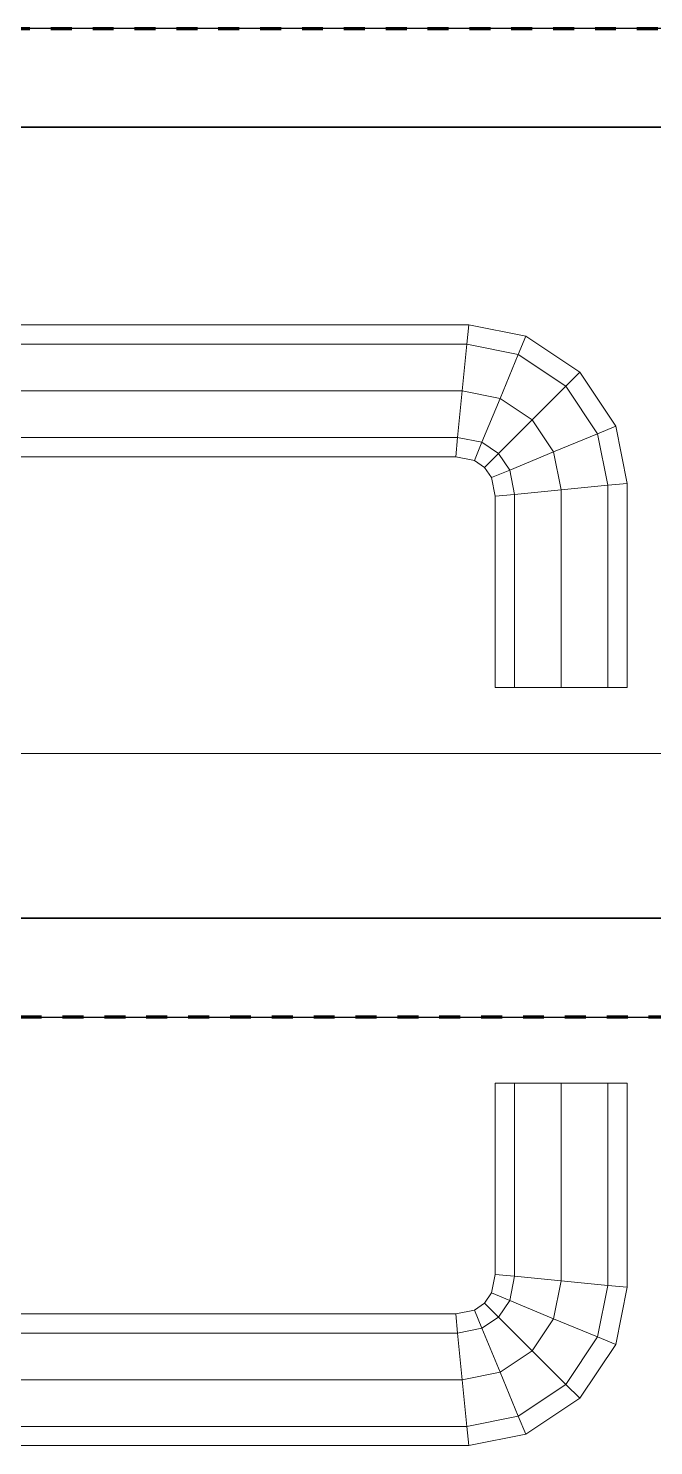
# Model space of a CAD drawing. Header units: millimetres. Extents: x -5300 to 98858, y -5196 to 93886.
# Drawn here: x 16117.2 to 16212, y 46270 to 46485 of the extents above; entities that cross this region are included whole.
import ezdxf

# ---------------------------------------------------------------- set-up
doc = ezdxf.new("R2010")
doc.units = ezdxf.units.MM
doc.linetypes.add('Штрих', pattern=[6.35, 3.175, -3.175])
doc.linetypes.add('Штрих_2_', pattern=[6.35, 3.175, -3.175])
for name, color, linetype, lineweight, true_color in [('_Разделитель помещений_', 4, 'Штрих', 70, 0x00ffff), ('Двери', 7, 'Continuous', 18, 0x7f7f7f), ('Обобщенные модели', 7, 'Continuous', 18, 0x7f7f7f), ('Стены', 7, 'Continuous', 18, 0x7f7f7f), ('Стены разрез', 7, 'Continuous', 50, 0x7f7f7f)]:
    doc.layers.add(name, color=color, linetype=linetype, lineweight=lineweight, true_color=true_color)

# ---------------------------------------------------------------- blocks, each defined once
blk = doc.blocks.new('СТВ_Перегородка_Кирпич 171644 - СТВ_Перегородка_Кирпич 2-247667-Подвал')
at = {"layer": 'Стены', "color": 254, "true_color": 0xd4d4d4}
blk.add_line((15750, 46350), (21250, 46350), dxfattribs=at)
blk = doc.blocks.new('СТВ_Перегородка_Кирпич 171644 - СТВ_Перегородка_Кирпич 171644-247664-Подвал')
at = {"layer": 'Стены', "color": 254, "true_color": 0xd4d4d4}
for p, q in [((16000, 46485), (17100, 46485)), ((16000, 46470), (17100, 46470)), ((17100, 46470), (16000, 46470)), ((16000, 46350), (17100, 46350)), ((17100, 46350), (16000, 46350)), ((17100, 46335), (16000, 46335))]:
    blk.add_line(p, q, dxfattribs=at)
at = {"layer": 'Стены разрез', "color": 254, "lineweight": 25, "true_color": 0xd4d4d4}
for p, q in [((17480, 46485), (15765, 46485)), ((21250, 46470), (15750, 46470)), ((15765, 46470), (17480, 46470)), ((21250, 46350), (15750, 46350)), ((15750, 46350), (21250, 46350)), ((15750, 46335), (21250, 46335))]:
    blk.add_line(p, q, dxfattribs=at)
blk.add_blockref('СТВ_Перегородка_Кирпич 171644 - СТВ_Перегородка_Кирпич 2-247667-Подвал', (0, 0))
blk = doc.blocks.new('Д-5 171702 - Д-5-247725-Подвал')
at = {"layer": 'Двери', "color": 254, "true_color": 0xd4d4d4}
for p, q in [((17100, 46485), (16000, 46485)), ((16000, 46485), (17100, 46485)), ((16050, 46485), (17050, 46485)), ((17050, 46485), (16050, 46485)), ((16102.02, 46440), (16183.98, 46440)), ((16183.98, 46440), (16102.02, 46440)), ((16183.98, 46440), (16183.7, 46437.07)), ((16183.7, 46437.07), (16183.98, 46440)), ((16183.7, 46437.07), (16183.98, 46440)), ((16183.98, 46440), (16183.7, 46437.07)), ((16183.98, 46440), (16192.64, 46438.28)), ((16192.64, 46438.28), (16183.98, 46440)), ((16192.64, 46438.28), (16191.5, 46435.52)), ((16191.5, 46435.52), (16192.64, 46438.28)), ((16191.5, 46435.52), (16192.64, 46438.28)), ((16192.64, 46438.28), (16191.5, 46435.52)), ((16192.64, 46438.28), (16200.82, 46432.82)), ((16200.82, 46432.82), (16192.64, 46438.28)), ((16183.7, 46437.07), (16102.3, 46437.07)), ((16102.3, 46437.07), (16183.7, 46437.07)), ((16102.3, 46437.07), (16183.7, 46437.07)), ((16183.7, 46437.07), (16102.3, 46437.07)), ((16183.7, 46437.07), (16183, 46430)), ((16183, 46430), (16183.7, 46437.07)), ((16183, 46430), (16183.7, 46437.07)), ((16183.7, 46437.07), (16183, 46430)), ((16191.5, 46435.52), (16183.7, 46437.07)), ((16183.7, 46437.07), (16191.5, 46435.52)), ((16183.7, 46437.07), (16191.5, 46435.52)), ((16191.5, 46435.52), (16183.7, 46437.07)), ((16191.5, 46435.52), (16188.74, 46428.86)), ((16188.74, 46428.86), (16191.5, 46435.52)), ((16188.74, 46428.86), (16191.5, 46435.52)), ((16191.5, 46435.52), (16188.74, 46428.86)), ((16198.7, 46430.7), (16191.5, 46435.52)), ((16191.5, 46435.52), (16198.7, 46430.7)), ((16191.5, 46435.52), (16198.7, 46430.7)), ((16198.7, 46430.7), (16191.5, 46435.52)), ((16200.82, 46432.82), (16198.7, 46430.7)), ((16198.7, 46430.7), (16200.82, 46432.82)), ((16198.7, 46430.7), (16200.82, 46432.82)), ((16200.82, 46432.82), (16198.7, 46430.7)), ((16200.82, 46432.82), (16206.28, 46424.64)), ((16206.28, 46424.64), (16200.82, 46432.82)), ((16183, 46430), (16103, 46430)), ((16103, 46430), (16183, 46430)), ((16103, 46430), (16183, 46430)), ((16183, 46430), (16103, 46430)), ((16183, 46430), (16182.3, 46422.93)), ((16182.3, 46422.93), (16183, 46430)), ((16182.3, 46422.93), (16183, 46430)), ((16183, 46430), (16182.3, 46422.93)), ((16188.74, 46428.86), (16183, 46430)), ((16183, 46430), (16188.74, 46428.86)), ((16183, 46430), (16188.74, 46428.86)), ((16188.74, 46428.86), (16183, 46430)), ((16198.7, 46430.7), (16193.61, 46425.61)), ((16193.61, 46425.61), (16198.7, 46430.7)), ((16193.61, 46425.61), (16198.7, 46430.7)), ((16198.7, 46430.7), (16193.61, 46425.61)), ((16203.52, 46423.5), (16198.7, 46430.7)), ((16198.7, 46430.7), (16203.52, 46423.5)), ((16198.7, 46430.7), (16203.52, 46423.5)), ((16203.52, 46423.5), (16198.7, 46430.7)), ((16188.74, 46428.86), (16185.98, 46422.2)), ((16185.98, 46422.2), (16188.74, 46428.86)), ((16185.98, 46422.2), (16188.74, 46428.86)), ((16188.74, 46428.86), (16185.98, 46422.2)), ((16193.61, 46425.61), (16188.74, 46428.86)), ((16188.74, 46428.86), (16193.61, 46425.61)), ((16188.74, 46428.86), (16193.61, 46425.61)), ((16193.61, 46425.61), (16188.74, 46428.86)), ((16193.61, 46425.61), (16188.51, 46420.51)), ((16188.51, 46420.51), (16193.61, 46425.61)), ((16188.51, 46420.51), (16193.61, 46425.61)), ((16193.61, 46425.61), (16188.51, 46420.51)), ((16196.86, 46420.74), (16193.61, 46425.61)), ((16193.61, 46425.61), (16196.86, 46420.74)), ((16193.61, 46425.61), (16196.86, 46420.74)), ((16196.86, 46420.74), (16193.61, 46425.61)), ((16182.3, 46422.93), (16103.7, 46422.93)), ((16103.7, 46422.93), (16182.3, 46422.93)), ((16103.7, 46422.93), (16182.3, 46422.93)), ((16182.3, 46422.93), (16103.7, 46422.93)), ((16182.3, 46422.93), (16182.02, 46420)), ((16182.02, 46420), (16182.3, 46422.93)), ((16182.02, 46420), (16182.3, 46422.93)), ((16182.3, 46422.93), (16182.02, 46420)), ((16185.98, 46422.2), (16182.3, 46422.93)), ((16182.3, 46422.93), (16185.98, 46422.2)), ((16182.3, 46422.93), (16185.98, 46422.2)), ((16185.98, 46422.2), (16182.3, 46422.93)), ((16203.52, 46423.5), (16196.86, 46420.74)), ((16196.86, 46420.74), (16203.52, 46423.5)), ((16196.86, 46420.74), (16203.52, 46423.5)), ((16203.52, 46423.5), (16196.86, 46420.74)), ((16206.28, 46424.64), (16203.52, 46423.5)), ((16203.52, 46423.5), (16206.28, 46424.64)), ((16203.52, 46423.5), (16206.28, 46424.64)), ((16206.28, 46424.64), (16203.52, 46423.5)), ((16205.07, 46415.7), (16203.52, 46423.5)), ((16203.52, 46423.5), (16205.07, 46415.7)), ((16203.52, 46423.5), (16205.07, 46415.7)), ((16205.07, 46415.7), (16203.52, 46423.5)), ((16206.28, 46424.64), (16208, 46415.98)), ((16208, 46415.98), (16206.28, 46424.64)), ((16185.98, 46422.2), (16184.84, 46419.44)), ((16184.84, 46419.44), (16185.98, 46422.2)), ((16184.84, 46419.44), (16185.98, 46422.2)), ((16185.98, 46422.2), (16184.84, 46419.44)), ((16188.51, 46420.51), (16185.98, 46422.2)), ((16185.98, 46422.2), (16188.51, 46420.51)), ((16185.98, 46422.2), (16188.51, 46420.51)), ((16188.51, 46420.51), (16185.98, 46422.2)), ((16196.86, 46420.74), (16190.2, 46417.98)), ((16190.2, 46417.98), (16196.86, 46420.74)), ((16190.2, 46417.98), (16196.86, 46420.74)), ((16196.86, 46420.74), (16190.2, 46417.98)), ((16198, 46415), (16196.86, 46420.74)), ((16196.86, 46420.74), (16198, 46415)), ((16196.86, 46420.74), (16198, 46415)), ((16198, 46415), (16196.86, 46420.74)), ((16182.02, 46420), (16103.98, 46420)), ((16103.98, 46420), (16182.02, 46420)), ((16184.84, 46419.44), (16182.02, 46420)), ((16182.02, 46420), (16184.84, 46419.44)), ((16186.4, 46418.4), (16184.84, 46419.44)), ((16184.84, 46419.44), (16186.4, 46418.4)), ((16188.51, 46420.51), (16186.4, 46418.4)), ((16186.4, 46418.4), (16188.51, 46420.51)), ((16186.4, 46418.4), (16188.51, 46420.51)), ((16188.51, 46420.51), (16186.4, 46418.4)), ((16190.2, 46417.98), (16188.51, 46420.51)), ((16188.51, 46420.51), (16190.2, 46417.98)), ((16188.51, 46420.51), (16190.2, 46417.98)), ((16190.2, 46417.98), (16188.51, 46420.51)), ((16187.44, 46416.84), (16186.4, 46418.4)), ((16186.4, 46418.4), (16187.44, 46416.84)), ((16190.2, 46417.98), (16187.44, 46416.84)), ((16187.44, 46416.84), (16190.2, 46417.98)), ((16187.44, 46416.84), (16190.2, 46417.98)), ((16190.2, 46417.98), (16187.44, 46416.84)), ((16188, 46414.02), (16187.44, 46416.84)), ((16187.44, 46416.84), (16188, 46414.02)), ((16190.93, 46414.3), (16190.2, 46417.98)), ((16190.2, 46417.98), (16190.93, 46414.3)), ((16190.2, 46417.98), (16190.93, 46414.3)), ((16190.93, 46414.3), (16190.2, 46417.98)), ((16190.93, 46414.3), (16188, 46414.02)), ((16188, 46414.02), (16190.93, 46414.3)), ((16190.93, 46414.3), (16188, 46414.02)), ((16188, 46414.02), (16190.93, 46414.3)), ((16198, 46415), (16190.93, 46414.3)), ((16190.93, 46414.3), (16198, 46415)), ((16198, 46415), (16190.93, 46414.3)), ((16190.93, 46414.3), (16198, 46415)), ((16190.93, 46414.3), (16190.93, 46385)), ((16190.93, 46385), (16190.93, 46414.3)), ((16190.93, 46414.3), (16190.93, 46385)), ((16190.93, 46385), (16190.93, 46414.3)), ((16205.07, 46415.7), (16198, 46415)), ((16198, 46415), (16205.07, 46415.7)), ((16198, 46415), (16205.07, 46415.7)), ((16205.07, 46415.7), (16198, 46415)), ((16198, 46385), (16198, 46415)), ((16198, 46415), (16198, 46385)), ((16198, 46385), (16198, 46415)), ((16198, 46415), (16198, 46385)), ((16208, 46415.98), (16205.07, 46415.7)), ((16205.07, 46415.7), (16208, 46415.98)), ((16205.07, 46415.7), (16208, 46415.98)), ((16208, 46415.98), (16205.07, 46415.7)), ((16205.07, 46385), (16205.07, 46415.7)), ((16205.07, 46415.7), (16205.07, 46385)), ((16205.07, 46415.7), (16205.07, 46385)), ((16205.07, 46385), (16205.07, 46415.7)), ((16208, 46415.98), (16208, 46385)), ((16208, 46385), (16208, 46415.98)), ((16188, 46414.02), (16188, 46385)), ((16188, 46385), (16188, 46414.02)), ((16190.93, 46385), (16188, 46385)), ((16188, 46385), (16190.93, 46385)), ((16188, 46385), (16190.93, 46385)), ((16190.93, 46385), (16188, 46385)), ((16198, 46385), (16190.93, 46385)), ((16190.93, 46385), (16198, 46385)), ((16190.93, 46385), (16198, 46385)), ((16198, 46385), (16190.93, 46385)), ((16205.07, 46385), (16198, 46385)), ((16198, 46385), (16205.07, 46385)), ((16205.07, 46385), (16198, 46385)), ((16198, 46385), (16205.07, 46385)), ((16208, 46385), (16205.07, 46385)), ((16205.07, 46385), (16208, 46385)), ((16208, 46385), (16205.07, 46385)), ((16205.07, 46385), (16208, 46385)), ((16038, 46375), (17062, 46375)), ((17062, 46375), (16038, 46375)), ((16038, 46375), (17062, 46375)), ((17062, 46375), (16038, 46375)), ((16038, 46375), (17062, 46375)), ((17062, 46375), (16038, 46375)), ((16050, 46375), (17050, 46375)), ((17050, 46375), (16050, 46375)), ((16000, 46335), (17100, 46335)), ((16000, 46335), (17100, 46335)), ((17062, 46335), (16038, 46335)), ((17062, 46335), (16038, 46335)), ((17062, 46335), (16038, 46335)), ((17062, 46335), (16038, 46335)), ((16038, 46335), (17062, 46335)), ((16038, 46335), (17062, 46335)), ((16190.93, 46325), (16188, 46325)), ((16188, 46325), (16190.93, 46325)), ((16188, 46295.98), (16188, 46325)), ((16188, 46325), (16190.93, 46325)), ((16190.93, 46325), (16188, 46325)), ((16188, 46325), (16188, 46295.98)), ((16198, 46325), (16190.93, 46325)), ((16190.93, 46325), (16198, 46325)), ((16190.93, 46295.7), (16190.93, 46325)), ((16190.93, 46325), (16198, 46325)), ((16190.93, 46325), (16190.93, 46295.7)), ((16190.93, 46295.7), (16190.93, 46325)), ((16198, 46325), (16190.93, 46325)), ((16190.93, 46325), (16190.93, 46295.7)), ((16198, 46295), (16198, 46325)), ((16198, 46325), (16205.07, 46325)), ((16205.07, 46325), (16198, 46325)), ((16198, 46325), (16205.07, 46325)), ((16198, 46325), (16198, 46295)), ((16198, 46295), (16198, 46325)), ((16205.07, 46325), (16198, 46325)), ((16198, 46325), (16198, 46295)), ((16205.07, 46294.3), (16205.07, 46325)), ((16205.07, 46325), (16208, 46325)), ((16205.07, 46325), (16205.07, 46294.3)), ((16208, 46325), (16205.07, 46325)), ((16205.07, 46325), (16208, 46325)), ((16208, 46325), (16205.07, 46325)), ((16205.07, 46325), (16205.07, 46294.3)), ((16205.07, 46294.3), (16205.07, 46325)), ((16208, 46325), (16208, 46294.02)), ((16208, 46294.02), (16208, 46325)), ((16187.44, 46293.16), (16188, 46295.98)), ((16188, 46295.98), (16187.44, 46293.16)), ((16188, 46295.98), (16190.93, 46295.7)), ((16190.93, 46295.7), (16188, 46295.98)), ((16188, 46295.98), (16190.93, 46295.7)), ((16190.93, 46295.7), (16188, 46295.98)), ((16190.2, 46292.02), (16190.93, 46295.7)), ((16190.93, 46295.7), (16190.2, 46292.02)), ((16190.93, 46295.7), (16190.2, 46292.02)), ((16190.2, 46292.02), (16190.93, 46295.7)), ((16190.93, 46295.7), (16198, 46295)), ((16198, 46295), (16190.93, 46295.7)), ((16190.93, 46295.7), (16198, 46295)), ((16198, 46295), (16190.93, 46295.7)), ((16196.86, 46289.26), (16198, 46295)), ((16198, 46295), (16196.86, 46289.26)), ((16198, 46295), (16196.86, 46289.26)), ((16196.86, 46289.26), (16198, 46295)), ((16198, 46295), (16205.07, 46294.3)), ((16205.07, 46294.3), (16198, 46295)), ((16205.07, 46294.3), (16198, 46295)), ((16198, 46295), (16205.07, 46294.3)), ((16203.52, 46286.5), (16205.07, 46294.3)), ((16205.07, 46294.3), (16203.52, 46286.5)), ((16205.07, 46294.3), (16203.52, 46286.5)), ((16203.52, 46286.5), (16205.07, 46294.3)), ((16205.07, 46294.3), (16208, 46294.02)), ((16208, 46294.02), (16205.07, 46294.3)), ((16208, 46294.02), (16205.07, 46294.3)), ((16205.07, 46294.3), (16208, 46294.02)), ((16208, 46294.02), (16206.28, 46285.36)), ((16206.28, 46285.36), (16208, 46294.02)), ((16186.4, 46291.6), (16187.44, 46293.16)), ((16187.44, 46293.16), (16186.4, 46291.6)), ((16187.44, 46293.16), (16190.2, 46292.02)), ((16190.2, 46292.02), (16187.44, 46293.16)), ((16190.2, 46292.02), (16187.44, 46293.16)), ((16187.44, 46293.16), (16190.2, 46292.02)), ((16188.51, 46289.49), (16190.2, 46292.02)), ((16190.2, 46292.02), (16188.51, 46289.49)), ((16190.2, 46292.02), (16188.51, 46289.49)), ((16188.51, 46289.49), (16190.2, 46292.02)), ((16190.2, 46292.02), (16196.86, 46289.26)), ((16196.86, 46289.26), (16190.2, 46292.02)), ((16196.86, 46289.26), (16190.2, 46292.02)), ((16190.2, 46292.02), (16196.86, 46289.26)), ((16103.98, 46290), (16182.02, 46290)), ((16182.02, 46290), (16103.98, 46290)), ((16182.02, 46290), (16184.84, 46290.56)), ((16184.84, 46290.56), (16182.02, 46290)), ((16182.02, 46290), (16182.3, 46287.07)), ((16182.3, 46287.07), (16182.02, 46290)), ((16182.3, 46287.07), (16182.02, 46290)), ((16182.02, 46290), (16182.3, 46287.07)), ((16184.84, 46290.56), (16186.4, 46291.6)), ((16186.4, 46291.6), (16184.84, 46290.56)), ((16184.84, 46290.56), (16185.98, 46287.8)), ((16185.98, 46287.8), (16184.84, 46290.56)), ((16185.98, 46287.8), (16184.84, 46290.56)), ((16184.84, 46290.56), (16185.98, 46287.8)), ((16186.4, 46291.6), (16188.51, 46289.49)), ((16188.51, 46289.49), (16186.4, 46291.6)), ((16188.51, 46289.49), (16186.4, 46291.6)), ((16186.4, 46291.6), (16188.51, 46289.49)), ((16182.3, 46287.07), (16185.98, 46287.8)), ((16185.98, 46287.8), (16182.3, 46287.07)), ((16185.98, 46287.8), (16182.3, 46287.07)), ((16182.3, 46287.07), (16185.98, 46287.8)), ((16185.98, 46287.8), (16188.51, 46289.49)), ((16188.51, 46289.49), (16185.98, 46287.8)), ((16188.51, 46289.49), (16185.98, 46287.8)), ((16185.98, 46287.8), (16188.51, 46289.49)), ((16185.98, 46287.8), (16188.74, 46281.14)), ((16188.74, 46281.14), (16185.98, 46287.8)), ((16188.74, 46281.14), (16185.98, 46287.8)), ((16185.98, 46287.8), (16188.74, 46281.14)), ((16188.51, 46289.49), (16193.61, 46284.39)), ((16193.61, 46284.39), (16188.51, 46289.49)), ((16193.61, 46284.39), (16188.51, 46289.49)), ((16188.51, 46289.49), (16193.61, 46284.39)), ((16193.61, 46284.39), (16196.86, 46289.26)), ((16196.86, 46289.26), (16193.61, 46284.39)), ((16196.86, 46289.26), (16193.61, 46284.39)), ((16193.61, 46284.39), (16196.86, 46289.26)), ((16196.86, 46289.26), (16203.52, 46286.5)), ((16203.52, 46286.5), (16196.86, 46289.26)), ((16203.52, 46286.5), (16196.86, 46289.26)), ((16196.86, 46289.26), (16203.52, 46286.5)), ((16103.7, 46287.07), (16182.3, 46287.07)), ((16182.3, 46287.07), (16103.7, 46287.07)), ((16182.3, 46287.07), (16103.7, 46287.07)), ((16103.7, 46287.07), (16182.3, 46287.07)), ((16182.3, 46287.07), (16183, 46280)), ((16183, 46280), (16182.3, 46287.07)), ((16183, 46280), (16182.3, 46287.07)), ((16182.3, 46287.07), (16183, 46280)), ((16198.7, 46279.3), (16203.52, 46286.5)), ((16203.52, 46286.5), (16198.7, 46279.3)), ((16203.52, 46286.5), (16198.7, 46279.3)), ((16198.7, 46279.3), (16203.52, 46286.5)), ((16206.28, 46285.36), (16200.82, 46277.18)), ((16200.82, 46277.18), (16206.28, 46285.36)), ((16203.52, 46286.5), (16206.28, 46285.36)), ((16206.28, 46285.36), (16203.52, 46286.5)), ((16206.28, 46285.36), (16203.52, 46286.5)), ((16203.52, 46286.5), (16206.28, 46285.36)), ((16188.74, 46281.14), (16193.61, 46284.39)), ((16193.61, 46284.39), (16188.74, 46281.14)), ((16193.61, 46284.39), (16188.74, 46281.14)), ((16188.74, 46281.14), (16193.61, 46284.39)), ((16193.61, 46284.39), (16198.7, 46279.3)), ((16198.7, 46279.3), (16193.61, 46284.39)), ((16198.7, 46279.3), (16193.61, 46284.39)), ((16193.61, 46284.39), (16198.7, 46279.3)), ((16183, 46280), (16188.74, 46281.14)), ((16188.74, 46281.14), (16183, 46280)), ((16188.74, 46281.14), (16183, 46280)), ((16183, 46280), (16188.74, 46281.14)), ((16188.74, 46281.14), (16191.5, 46274.48)), ((16191.5, 46274.48), (16188.74, 46281.14)), ((16191.5, 46274.48), (16188.74, 46281.14)), ((16188.74, 46281.14), (16191.5, 46274.48)), ((16103, 46280), (16183, 46280)), ((16183, 46280), (16103, 46280)), ((16183, 46280), (16103, 46280)), ((16103, 46280), (16183, 46280)), ((16183, 46280), (16183.7, 46272.93)), ((16183.7, 46272.93), (16183, 46280)), ((16183.7, 46272.93), (16183, 46280)), ((16183, 46280), (16183.7, 46272.93)), ((16191.5, 46274.48), (16198.7, 46279.3)), ((16198.7, 46279.3), (16191.5, 46274.48)), ((16198.7, 46279.3), (16191.5, 46274.48)), ((16191.5, 46274.48), (16198.7, 46279.3)), ((16198.7, 46279.3), (16200.82, 46277.18)), ((16200.82, 46277.18), (16198.7, 46279.3)), ((16200.82, 46277.18), (16198.7, 46279.3)), ((16198.7, 46279.3), (16200.82, 46277.18)), ((16200.82, 46277.18), (16192.64, 46271.72)), ((16192.64, 46271.72), (16200.82, 46277.18)), ((16183.7, 46272.93), (16191.5, 46274.48)), ((16191.5, 46274.48), (16183.7, 46272.93)), ((16191.5, 46274.48), (16183.7, 46272.93)), ((16183.7, 46272.93), (16191.5, 46274.48)), ((16191.5, 46274.48), (16192.64, 46271.72)), ((16192.64, 46271.72), (16191.5, 46274.48)), ((16192.64, 46271.72), (16191.5, 46274.48)), ((16191.5, 46274.48), (16192.64, 46271.72)), ((16102.3, 46272.93), (16183.7, 46272.93)), ((16183.7, 46272.93), (16102.3, 46272.93)), ((16183.7, 46272.93), (16102.3, 46272.93)), ((16102.3, 46272.93), (16183.7, 46272.93)), ((16183.7, 46272.93), (16183.98, 46270)), ((16183.98, 46270), (16183.7, 46272.93)), ((16183.98, 46270), (16183.7, 46272.93)), ((16183.7, 46272.93), (16183.98, 46270)), ((16192.64, 46271.72), (16183.98, 46270)), ((16183.98, 46270), (16192.64, 46271.72)), ((16183.98, 46270), (16102.02, 46270)), ((16102.02, 46270), (16183.98, 46270))]:
    blk.add_line(p, q, dxfattribs=at)
blk = doc.blocks.new('Д-5 171702 - Д-5 171702-247729-Подвал')
blk.add_blockref('Д-5 171702 - Д-5-247725-Подвал', (0, 0))
blk = doc.blocks.new('ПОТ-2_3_0 - ПОТ-2_3_0-249938-Подвал')
at = {"layer": 'Обобщенные модели', "color": 254, "true_color": 0xd4d4d4}
for p, q in [((15765, 46485), (17465, 46485)), ((17465, 46485), (15765, 46485))]:
    blk.add_line(p, q, dxfattribs=at)

msp = doc.modelspace()

# ---------------------------------------------------------------- linework, layer by layer
at = {"layer": '_Разделитель помещений_', "color": 131, "linetype": 'Штрих_2_', "true_color": 0xaaffff}
for p, q in [((15765, 46485), (17465, 46485)), ((21250, 46335), (15750, 46335))]:
    msp.add_line(p, q, dxfattribs=at)

# ---------------------------------------------------------------- block references
at = {"layer": 'Двери', "color": 254, "true_color": 0xd4d4d4}
msp.add_blockref('Д-5 171702 - Д-5 171702-247729-Подвал', (0, 0), dxfattribs=at)
at = {"layer": 'Обобщенные модели', "color": 254, "true_color": 0xd4d4d4}
msp.add_blockref('ПОТ-2_3_0 - ПОТ-2_3_0-249938-Подвал', (0, 0), dxfattribs=at)
at = {"layer": 'Стены', "color": 254, "true_color": 0xd4d4d4}
msp.add_blockref('СТВ_Перегородка_Кирпич 171644 - СТВ_Перегородка_Кирпич 171644-247664-Подвал', (0, 0), dxfattribs=at)

doc.saveas('drawing.dxf')
